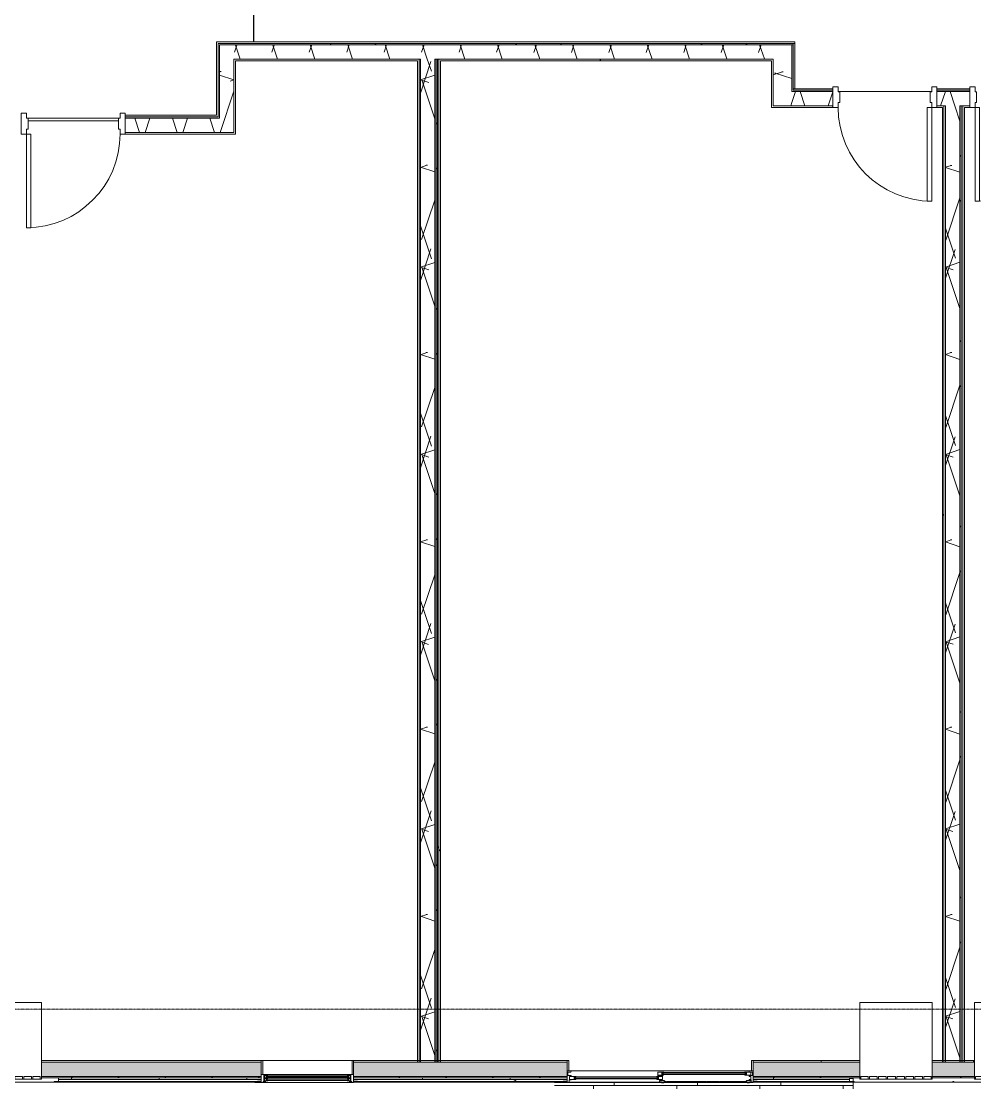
# Model space of a CAD drawing. Header units: metres. Extents: x -104 to 1975, y 9767 to 12269.
# Drawn here: x 390 to 756.7, y 9980.5 to 10388.6 of the extents above; entities that cross this region are included whole.
import ezdxf

# ---------------------------------------------------------------- set-up
doc = ezdxf.new("R2010")
doc.units = ezdxf.units.M
for name, pattern in [('Dash', [0.25, 0.125, -0.125]), ('Dash 1_16_', [0.125, 0.0625, -0.0625]), ('Double Dash 3_8_', [1, 0.375, -0.125, 0.125, -0.125, 0.125, -0.125])]:
    doc.linetypes.add(name, pattern=pattern)
for name, color, linetype, lineweight in [('0-2', 7, 'Continuous', 9), ('0-3', 10, 'Double Dash 3_8_', 15), ('A-AREA-2', 32, 'Continuous', 25), ('A-DETL-GENF', 92, 'Continuous', 9), ('A-DETL-GENF-1', 7, 'Continuous', 9), ('A-DETL-GENF-HDLN-1', 7, 'Dash', 9), ('A-DETL-GENF-HDLN-2', 1, 'Continuous', 9), ('A-DOOR', 31, 'Continuous', 9), ('A-DOOR-1', 7, 'Continuous', 9), ('A-DOOR-FRAM', 31, 'Continuous', 9), ('A-DOOR-FRAM-1', 7, 'Continuous', 9), ('A-FLOR-1', 7, 'Continuous', 9), ('A-FLOR-PATT-1', 252, 'Continuous', 9), ('A-GENM-1', 7, 'Continuous', 9), ('A-GLAZ', 151, 'Continuous', 9), ('A-GLAZ-1', 7, 'Continuous', 9), ('A-WALL', 113, 'Continuous', 9), ('A-WALL-1', 7, 'Continuous', 9), ('A-WALL-PATT-1', 8, 'Continuous', 9), ('A-WALL-PATT-2', 253, 'Continuous', 9), ('A-WALL-PATT-3', 7, 'Continuous', 9), ('A-WALL-PATT-5', 111, 'Continuous', 9), ('C-PROP-LINE-2', 10, 'Dash 1_16_', 15), ('I-WALL', 2, 'Continuous', 9), ('I-WALL-1', 1, 'Continuous', 5)]:
    doc.layers.add(name, color=color, linetype=linetype, lineweight=lineweight)
pattern_1 = [(0, (3885.564, 0), (115.2, 28.8), [4.752, -81.648, 4.752, -81.648, -460.8]), (0, (3885.564, 0), (115.2, 28.8), [-172.8, 4.752, -168.048, 4.752, -81.648, -201.6]), (0, (3885.564, 0), (115.2, 28.8), [-432, 4.752, -52.848, 4.752, -139.248]), (120, (3928.764, 14.4), (-82.54153, 85.36613), [4.752, -81.648, 4.752, -81.648, -460.8]), (120, (3928.764, 14.4), (-82.54153, 85.36613), [-172.8, 4.752, -168.048, 4.752, -81.648, -201.6]), (120, (3928.764, 14.4), (-82.54153, 85.36613), [-432, 4.752, -52.848, 4.752, -139.248]), (240, (3943.164, 72), (-32.65847, -114.16613), [4.752, -81.648, 4.752, -81.648, -460.8]), (240, (3943.164, 72), (-32.65847, -114.16613), [-172.8, 4.752, -168.048, 4.752, -81.648, -201.6]), (240, (3943.164, 72), (-32.65847, -114.16613), [-432, 4.752, -52.848, 4.752, -139.248])]
pattern_2 = [(161.57, (3887.364, 1.8), (-14.4010124, -0.0012439), [0, -102.456, 11.376, 0]), (18.43, (3883.764, 1.8), (-14.4010124, 0.0012439), [0, -102.456, 11.376, 0]), (108.43, (3887.364, 1.8), (7.1973965, -36.003153), [34.146, -79.686]), (71.57, (3883.764, 1.8), (7.1973965, 36.003153), [34.146, -79.686])]
pattern_3 = [(45, (3885.564, 0), (-35.63818, 35.63818), []), (45, (3885.564, 54), (-35.63818, 35.63818), [])]

# ---------------------------------------------------------------- blocks, each defined once
blk = doc.blocks.new('HOLLOW METAL - UNIT DOOR-2191978-KEY PLAN - 2ND FLOOR')
at = {"layer": 'A-DOOR'}
for p, q in [((18, 39.875), (16.25, 39.875)), ((16.25, 39.875), (16.25, 3.875)), ((18, 3.875), (18, 39.875)), ((16.25, 3.875), (18, 3.875))]:
    blk.add_line(p, q, dxfattribs=at)
blk.add_arc((18, 3.875), 36, 90, 180, dxfattribs=at)
at = {"layer": 'A-DOOR-FRAM'}
for p, q in [((-18, 3.875), (-20, 3.875)), ((-20, 3.875), (-20, -4.125)), ((-18, 1.9375), (-18, 3.875)), ((-17.375, 1.9375), (-18, 1.9375)), ((-17.375, -2.1875), (-17.375, 1.9375)), ((18, 1.9375), (17.375, 1.9375)), ((17.375, 1.9375), (17.375, -2.1875)), ((18, 3.875), (18, 1.9375)), ((20, 3.875), (18, 3.875)), ((20, -4.125), (20, 3.875)), ((-18, -4.125), (-18, -2.1875)), ((-18, -2.1875), (-17.375, -2.1875)), ((17.375, -2.1875), (18, -2.1875)), ((18, -2.1875), (18, -4.125)), ((-20, -4.125), (-18, -4.125)), ((18, -4.125), (20, -4.125))]:
    blk.add_line(p, q, dxfattribs=at)
blk = doc.blocks.new('HOLLOW METAL - UNIT DOOR-2191977-KEY PLAN - 2ND FLOOR')
at = {"layer": 'A-DOOR'}
for p, q in [((16.25, -3.875), (18, -3.875)), ((16.25, -39.875), (16.25, -3.875)), ((18, -3.875), (18, -39.875)), ((18, -39.875), (16.25, -39.875))]:
    blk.add_line(p, q, dxfattribs=at)
blk.add_arc((18, -3.875), 36, 180, 270, dxfattribs=at)
at = {"layer": 'A-DOOR-FRAM'}
for p, q in [((-20, 4.125), (-18, 4.125)), ((-20, -3.875), (-20, 4.125)), ((-18, 4.125), (-18, 2.1875)), ((18, 4.125), (20, 4.125)), ((18, 2.1875), (18, 4.125)), ((20, 4.125), (20, -3.875)), ((-18, 2.1875), (-17.375, 2.1875)), ((-17.375, 2.1875), (-17.375, -1.9375)), ((17.375, 2.1875), (18, 2.1875)), ((17.375, -1.9375), (17.375, 2.1875)), ((-18, -3.875), (-20, -3.875)), ((-18, -1.9375), (-18, -3.875)), ((-17.375, -1.9375), (-18, -1.9375)), ((18, -1.9375), (17.375, -1.9375)), ((18, -3.875), (18, -1.9375)), ((20, -3.875), (18, -3.875))]:
    blk.add_line(p, q, dxfattribs=at)
blk = doc.blocks.new('Door-Sliding-Marvin-2_Panel_Patio_Door-Essential - MARVIN ESSENTIAL SLIDING - 6_-0_X6_-10_ - 2ND FLOOR-3344876-KEY PLAN - 2ND FLOOR')
at = {"layer": 'A-DETL-GENF'}
for p, q in [((-35.75, 4.19), (-35.06, 4.19)), ((-35.75, 0.22), (-35.75, 4.19)), ((-35.06, 4.19), (-35.06, 0.22)), ((35.06, 4.19), (35.75, 4.19)), ((35.06, 0.22), (35.06, 4.19)), ((35.75, 4.19), (35.75, 0.22)), ((-35.06, 0.22), (-35.75, 0.22)), ((-35.75, 0.19), (-34.25, 0.19)), ((-35.75, -4.28), (-35.75, 0.19)), ((-34.25, 0.19), (-34.25, -0.1)), ((35.75, 0.22), (35.06, 0.22)), ((-37.25, -3.19), (-37.25, -3.23)), ((-35.91, -3.19), (-37.25, -3.19)), ((-35.75, -3.23), (-37.25, -3.23)), ((-35.75, -3.08), (-35.91, -3.08)), ((-35.91, -3.19), (-35.91, -3.08)), ((-35.5, -0.25), (-34.39, -0.25)), ((-35.5, -1.62), (-35.5, -0.25)), ((-35.5, -1.62), (-34.25, -1.62)), ((-34.25, -3.31), (-35, -3.31)), ((-35, -3.31), (-35, -4.28)), ((-32.41, -1.94), (-34.81, -1.94)), ((-34.81, -1.94), (-34.81, -3.19)), ((-34.81, -3.19), (-32.46, -3.19)), ((-34.39, -0.25), (-34.25, -0.1)), ((-34.25, -1.62), (-34.25, -1.94)), ((-34.25, -3.19), (-34.25, -3.31)), ((-33.09, -2.12), (-32.34, -2.12)), ((-33.09, -2.88), (-33.09, -2.12)), ((-32.38, -2.88), (-33.09, -2.88)), ((-32.98, -2.27), (-32.98, -2.12)), ((-32.98, -2.72), (-32.98, -2.88)), ((-32.46, -3.19), (-32.38, -2.88)), ((-32.34, -2), (-32.41, -1.94)), ((-32.34, -2.12), (-32.34, -2)), ((-35, -4.28), (-35.75, -4.28))]:
    blk.add_line(p, q, dxfattribs=at)
at = {"layer": 'A-DETL-GENF-1'}
for p, q in [((-32.87, -2.72), (-32.87, -2.27)), ((-32.61, -2.72), (-32.61, -2.27))]:
    blk.add_line(p, q, dxfattribs=at)
at = {"layer": 'A-DETL-GENF-HDLN-1'}
blk.add_line((1.75, -3.94), (33.01, -3.94), dxfattribs=at)
at = {"layer": 'A-DETL-GENF-HDLN-2'}
for p, q in [((35.75, 0.19), (34.25, 0.19)), ((34.25, 0.19), (34.25, -0.1)), ((35.75, -4.28), (35.75, 0.19)), ((-32.87, -2.72), (-32.87, -2.27)), ((-32.61, -2.72), (-32.61, -2.27)), ((-1.41, -2), (-1.34, -1.94)), ((-1.41, -2.12), (-1.41, -2)), ((-0.66, -2.12), (-1.41, -2.12)), ((-1.29, -3.19), (-1.38, -2.88)), ((-1.38, -2.88), (-0.66, -2.88)), ((-1.34, -1.94), (0.88, -1.94)), ((0.88, -3.19), (-1.29, -3.19)), ((-1.14, -2.72), (-1.14, -2.27)), ((1.34, -0.25), (-0.88, -0.25)), ((-0.88, -0.25), (-0.88, -1.72)), ((-0.88, -1.5), (1.29, -1.5)), ((0.24, -1.82), (-0.88, -1.72)), ((-0.88, -2.72), (-0.88, -2.27)), ((-0.77, -2.27), (-0.77, -2.12)), ((-0.77, -2.72), (-0.77, -2.88)), ((-0.66, -2.88), (-0.66, -2.12)), ((-0.24, -1.58), (-0.43, -1.58)), ((-0.43, -1.58), (-0.43, -1.68)), ((-0.43, -1.68), (0.43, -1.76)), ((-0.24, -1.51), (-0.24, -1.58)), ((-0.24, -1.62), (-0.24, -1.7)), ((-0.24, -1.62), (0.88, -1.72)), ((-0.24, -4.05), (-0.24, -3.53)), ((-0.24, -3.53), (1.51, -3.53)), ((0.34, -4.05), (-0.24, -4.05)), ((0.24, -1.82), (0.24, -1.74)), ((0.24, -1.86), (0.43, -1.86)), ((0.24, -1.93), (0.24, -1.86)), ((0.6, -4.36), (0.34, -4.05)), ((0.43, -1.86), (0.43, -1.76)), ((0.66, -1.19), (0.66, -0.44)), ((0.66, -0.44), (1.41, -0.44)), ((1.38, -1.19), (0.66, -1.19)), ((0.77, -0.58), (0.77, -0.44)), ((0.77, -1.04), (0.77, -1.19)), ((0.88, -1.04), (0.88, -0.58)), ((0.88, -1.72), (0.88, -3.19)), ((1.14, -1.04), (1.14, -0.58)), ((1.29, -1.5), (1.38, -1.19)), ((1.41, -0.31), (1.34, -0.25)), ((1.35, -4.05), (1.51, -4.05)), ((1.35, -4.05), (1.35, -4.36)), ((1.41, -0.44), (1.41, -0.31)), ((1.51, -3.53), (1.51, -3.65)), ((1.51, -3.65), (1.75, -3.65)), ((1.51, -3.69), (1.51, -4.05)), ((1.71, -3.69), (1.51, -3.69)), ((1.64, -3.83), (1.64, -3.94)), ((1.64, -3.83), (1.71, -3.83)), ((1.75, -3.94), (1.64, -3.94)), ((1.71, -3.83), (1.71, -3.69)), ((1.75, -3.65), (1.75, -3.94)), ((32.41, -0.31), (32.47, -0.25)), ((32.41, -0.44), (32.41, -0.31)), ((33.16, -0.44), (32.41, -0.44)), ((32.52, -1.5), (32.44, -1.19)), ((32.44, -1.19), (33.16, -1.19)), ((32.47, -0.25), (34.84, -0.25)), ((34.84, -1.5), (32.52, -1.5)), ((32.68, -1.04), (32.68, -0.58)), ((32.93, -1.04), (32.93, -0.58)), ((33.25, -3.65), (33.01, -3.65)), ((33.01, -3.65), (33.01, -3.94)), ((33.01, -3.94), (33.12, -3.94)), ((33.04, -0.58), (33.04, -0.44)), ((33.04, -1.04), (33.04, -1.19)), ((33.05, -3.69), (33.25, -3.69)), ((33.05, -3.83), (33.05, -3.69)), ((33.12, -3.83), (33.05, -3.83)), ((33.12, -3.83), (33.12, -3.94)), ((33.16, -1.19), (33.16, -0.44)), ((33.25, -3.53), (33.25, -3.65)), ((35, -3.53), (33.25, -3.53)), ((33.25, -3.69), (33.25, -4.05)), ((33.41, -4.05), (33.25, -4.05)), ((33.41, -4.05), (33.41, -4.36)), ((34.16, -4.36), (34.42, -4.05)), ((34.39, -0.25), (34.25, -0.1)), ((35.5, -1.62), (34.25, -1.62)), ((34.25, -1.62), (34.25, -1.94)), ((34.81, -1.94), (34.25, -1.94)), ((34.81, -3.19), (34.25, -3.19)), ((34.25, -3.19), (34.25, -3.31)), ((34.25, -3.31), (35, -3.31)), ((35.5, -0.25), (34.39, -0.25)), ((34.42, -4.05), (35, -4.05)), ((34.81, -1.94), (34.81, -3.19)), ((34.84, -0.25), (34.84, -1.5)), ((35, -3.31), (35, -4.28)), ((35.5, -1.62), (35.5, -0.25)), ((35.75, -3.08), (35.91, -3.08)), ((35.75, -3.23), (37.25, -3.23)), ((35.91, -3.19), (35.91, -3.08)), ((35.91, -3.19), (37.25, -3.19)), ((37.25, -3.19), (37.25, -3.23)), ((1.35, -4.36), (0.6, -4.36)), ((33.41, -4.36), (34.16, -4.36)), ((35, -4.28), (35.75, -4.28))]:
    blk.add_line(p, q, dxfattribs=at)
at = {"layer": 'A-DOOR'}
for p, q in [((-32.98, -2.12), (-0.77, -2.12)), ((-32.98, -2.27), (-0.77, -2.27)), ((-32.98, -2.72), (-0.77, -2.72)), ((-32.98, -2.88), (-0.77, -2.88)), ((0.77, -0.44), (33.04, -0.44)), ((0.77, -0.58), (33.04, -0.58)), ((0.77, -1.04), (33.04, -1.04)), ((0.77, -1.19), (33.04, -1.19))]:
    blk.add_line(p, q, dxfattribs=at)
at = {"layer": 'A-DOOR-1'}
for p, q in [((-40.68, -4.19), (35.75, -4.19)), ((-40.68, -4.19), (-40.68, -4.25)), ((35.75, -4.25), (-40.68, -4.25)), ((35.75, -4.19), (35.75, -4.25))]:
    blk.add_line(p, q, dxfattribs=at)
at = {"layer": 'A-DOOR-FRAM-1'}
for p, q in [((-35.75, 0.19), (35.75, 0.19)), ((-35.75, -4.28), (-35.75, 0.19)), ((35.75, 0.19), (35.75, -4.28)), ((35.75, -4.28), (-35.75, -4.28))]:
    blk.add_line(p, q, dxfattribs=at)
blk = doc.blocks.new('V-Series_EWC4_SPVU_RFA_2015 - 2ND AND 3RD FLOOR-V4-KEY PLAN - 2ND FLOOR')
at = {"layer": 'A-GENM-1'}
for p, q in [((-3829.54, 11271.13), (-3858.97, 11271.13)), ((-3858.97, 11271.13), (-3858.97, 11270.69)), ((-3858.97, 11267.89), (-3858.97, 11270.69)), ((-3858.97, 11270.69), (-3857.97, 11270.69)), ((-3857.97, 11267.89), (-3858.97, 11267.89)), ((-3858.97, 11267.89), (-3858.97, 11267.39)), ((-3857.97, 11270.69), (-3857.97, 11267.89)), ((-3829.54, 11243.25), (-3829.54, 11271.13)), ((-3858.97, 11264.41), (-3858.97, 11267.39)), ((-3858.97, 11267.39), (-3857.97, 11267.39)), ((-3857.97, 11264.41), (-3858.97, 11264.41)), ((-3858.97, 11264.41), (-3858.97, 11263.91)), ((-3858.97, 11260.92), (-3858.97, 11263.91)), ((-3858.97, 11263.91), (-3857.97, 11263.91)), ((-3857.97, 11267.39), (-3857.97, 11264.41)), ((-3857.97, 11263.91), (-3857.97, 11260.92)), ((-3857.97, 11260.92), (-3858.97, 11260.92)), ((-3858.97, 11260.92), (-3858.97, 11260.42)), ((-3858.97, 11257.44), (-3858.97, 11260.42)), ((-3858.97, 11260.42), (-3857.97, 11260.42)), ((-3857.97, 11260.42), (-3857.97, 11257.44)), ((-3857.97, 11257.44), (-3858.97, 11257.44)), ((-3858.97, 11257.44), (-3858.97, 11256.94)), ((-3858.97, 11253.96), (-3858.97, 11256.94)), ((-3858.97, 11256.94), (-3857.97, 11256.94)), ((-3857.97, 11256.94), (-3857.97, 11253.96)), ((-3857.97, 11253.96), (-3858.97, 11253.96)), ((-3858.97, 11253.96), (-3858.97, 11253.46)), ((-3858.97, 11250.47), (-3858.97, 11253.46)), ((-3858.97, 11253.46), (-3857.97, 11253.46)), ((-3857.97, 11253.46), (-3857.97, 11250.47)), ((-3857.97, 11250.47), (-3858.97, 11250.47)), ((-3858.97, 11250.47), (-3858.97, 11249.97)), ((-3858.97, 11246.99), (-3858.97, 11249.97)), ((-3858.97, 11249.97), (-3857.97, 11249.97)), ((-3857.97, 11249.97), (-3857.97, 11246.99)), ((-3857.97, 11246.99), (-3858.97, 11246.99)), ((-3858.97, 11246.99), (-3858.97, 11246.49)), ((-3858.97, 11243.69), (-3858.97, 11246.49)), ((-3858.97, 11246.49), (-3857.97, 11246.49)), ((-3857.97, 11243.69), (-3858.97, 11243.69)), ((-3858.97, 11243.69), (-3858.97, 11243.25)), ((-3858.97, 11243.25), (-3829.54, 11243.25)), ((-3857.97, 11246.49), (-3857.97, 11243.69))]:
    blk.add_line(p, q, dxfattribs=at)
blk = doc.blocks.new('Perforated Panel at Magic-Pak - hvac panel - 3rd floor-2505079-KEY PLAN - 2ND FLOOR')
at = {"layer": 'A-GLAZ-1'}
for p, q in [((-19.01, 4.19), (19.01, 4.19)), ((-19.01, 4.12), (-19.01, 4.19)), ((19.01, 4.12), (-19.01, 4.12)), ((19.01, 4.19), (19.01, 4.12))]:
    blk.add_line(p, q, dxfattribs=at)
blk = doc.blocks.new('Window-Double_Hung-Marvin-Essential - ESDH3066 - 2nd Floor-3357214-KEY PLAN - 2ND FLOOR')
at = {"layer": 'A-DETL-GENF-HDLN-1'}
blk.add_line((16.1, 4.22), (-16.5, 4.22), dxfattribs=at)
at = {"layer": 'A-DETL-GENF-HDLN-2'}
for p, q in [((-17.75, 4.28), (-17.16, 4.28)), ((-17.75, 4.28), (-17.75, 1.19)), ((-17.08, 3.87), (-17.16, 4.28)), ((-16.85, 4.25), (-16.85, 3.87)), ((-16.3, 4.25), (-16.85, 4.25)), ((-16.3, 4.01), (-16.3, 4.25)), ((-16.18, 4.22), (-16.1, 4.22)), ((-16.18, 4.22), (-16.18, 4.01)), ((-16.1, 3.97), (-16.1, 4.22)), ((16.18, 4.22), (16.1, 4.22)), ((16.1, 3.97), (16.1, 4.22)), ((16.18, 4.22), (16.18, 4.01)), ((16.3, 4.01), (16.3, 4.25)), ((16.3, 4.25), (16.85, 4.25)), ((16.85, 4.25), (16.85, 3.87)), ((17.08, 3.87), (17.16, 4.28)), ((17.75, 4.28), (17.16, 4.28)), ((17.75, 4.28), (17.75, 1.19)), ((-19.25, 3.23), (-19.25, 3.19)), ((-17.75, 3.23), (-19.25, 3.23)), ((-19.25, 3.19), (-17.9, 3.19)), ((-17.9, 3.19), (-17.9, 3.08)), ((-17.9, 3.08), (-17.75, 3.08)), ((-16.72, 1.19), (-17.75, 1.19)), ((-17.12, 1.16), (-17.12, -4.19)), ((-17.08, 3.87), (-16.19, 3.87)), ((-16.38, 3.77), (-16.72, 3.77)), ((-16.72, 3.77), (-16.72, 1.19)), ((-15.34, 3.69), (-16.56, 3.69)), ((-16.56, 2.75), (-16.56, 3.69)), ((-16.56, 2.75), (-15.34, 2.75)), ((-15.34, 2.47), (-16.56, 2.47)), ((-16.56, 1.53), (-16.56, 2.47)), ((-16.56, 1.53), (-15.34, 1.53)), ((-16.38, 3.87), (-16.38, 3.77)), ((-16.18, 4.01), (-16.3, 4.01)), ((-16.19, 3.97), (-16.1, 3.97)), ((-16.19, 3.87), (-16.19, 3.97)), ((-15.94, 2.87), (-15.94, 3.59)), ((-15.94, 3.59), (-15.28, 3.59)), ((-15.28, 2.87), (-15.94, 2.87)), ((-15.94, 1.65), (-15.94, 2.37)), ((-15.94, 2.37), (-15.28, 2.37)), ((-15.28, 1.65), (-15.94, 1.65)), ((-15.84, 2.88), (-15.84, 3.57)), ((-15.84, 1.66), (-15.84, 2.35)), ((-15.54, 3.01), (-15.54, 3.45)), ((-15.54, 1.79), (-15.54, 2.23)), ((-15.34, 3.69), (-15.28, 3.63)), ((-15.34, 2.75), (-15.28, 2.81)), ((-15.34, 2.47), (-15.28, 2.41)), ((-15.34, 1.53), (-15.28, 1.59)), ((-15.28, 3.59), (-15.28, 3.63)), ((-15.28, 2.81), (-15.28, 2.87)), ((-15.28, 2.37), (-15.28, 2.41)), ((-15.28, 1.59), (-15.28, 1.65)), ((15.34, 3.69), (15.28, 3.63)), ((15.28, 3.59), (15.28, 3.63)), ((15.94, 3.59), (15.28, 3.59)), ((15.28, 2.81), (15.28, 2.87)), ((15.28, 2.87), (15.94, 2.87)), ((15.34, 2.75), (15.28, 2.81)), ((15.34, 2.47), (15.28, 2.41)), ((15.28, 2.37), (15.28, 2.41)), ((15.94, 2.37), (15.28, 2.37)), ((15.28, 1.59), (15.28, 1.65)), ((15.28, 1.65), (15.94, 1.65)), ((15.34, 1.53), (15.28, 1.59)), ((15.34, 3.69), (16.56, 3.69)), ((16.56, 2.75), (15.34, 2.75)), ((15.34, 2.47), (16.56, 2.47)), ((16.56, 1.53), (15.34, 1.53)), ((15.54, 3.01), (15.54, 3.45)), ((15.54, 1.79), (15.54, 2.23)), ((15.84, 2.88), (15.84, 3.57)), ((15.84, 1.66), (15.84, 2.35)), ((15.94, 2.87), (15.94, 3.59)), ((15.94, 1.65), (15.94, 2.37)), ((16.19, 3.97), (16.1, 3.97)), ((16.18, 4.01), (16.3, 4.01)), ((16.19, 3.87), (16.19, 3.97)), ((17.08, 3.87), (16.19, 3.87)), ((16.38, 3.87), (16.38, 3.77)), ((16.38, 3.77), (16.72, 3.77)), ((16.56, 2.75), (16.56, 3.69)), ((16.56, 1.53), (16.56, 2.47)), ((16.72, 3.77), (16.72, 1.19)), ((16.72, 1.19), (17.75, 1.19)), ((17.12, -4.19), (17.12, 1.16)), ((17.75, 3.23), (19.25, 3.23)), ((17.9, 3.08), (17.75, 3.08)), ((17.9, 3.19), (17.9, 3.08)), ((19.25, 3.19), (17.9, 3.19)), ((19.25, 3.23), (19.25, 3.19)), ((-17.12, -4.19), (-17.75, -4.19)), ((17.12, -4.19), (17.75, -4.19))]:
    blk.add_line(p, q, dxfattribs=at)
at = {"layer": 'A-GLAZ'}
for p, q in [((15.84, 3.57), (-15.84, 3.57)), ((15.84, 3.45), (-15.84, 3.45)), ((15.84, 3.01), (-15.84, 3.01)), ((15.84, 2.88), (-15.84, 2.88)), ((15.84, 2.35), (-15.84, 2.35)), ((15.84, 2.23), (-15.84, 2.23)), ((15.84, 1.79), (-15.84, 1.79)), ((15.84, 1.66), (-15.84, 1.66))]:
    blk.add_line(p, q, dxfattribs=at)
at = {"layer": 'A-GLAZ-1'}
for p, q in [((17.75, 4.28), (-17.75, 4.28)), ((-17.75, 4.28), (-17.75, 1.19)), ((17.75, 1.19), (17.75, 4.28)), ((20.21, 4.25), (17.75, 4.25)), ((17.75, 4.19), (20.21, 4.19)), ((20.21, 4.19), (20.21, 4.25)), ((-17.75, 1.19), (17.75, 1.19)), ((-17.75, 1.16), (-17.75, -4.19)), ((17.75, -4.19), (17.75, 1.16)), ((-17.75, -4.19), (17.75, -4.19))]:
    blk.add_line(p, q, dxfattribs=at)
blk = doc.blocks.new('Family - ___-2835903-KEY PLAN - 2ND FLOOR')
at = {"layer": 'C-PROP-LINE-2'}
blk.add_line((-2096.82, 10008.84), (-3831.82, 10008.84), dxfattribs=at)

msp = doc.modelspace()

# ---------------------------------------------------------------- hatches: boundary and pattern name
at = {"layer": 'A-FLOR-PATT-1'}
h = msp.add_hatch(dxfattribs=at)
h.set_pattern_fill('FP_18', color=256, style=0, pattern_type=2)
h.set_pattern_definition([(0, (1226.0398, 10875.377), (0, 4), []), (90, (1226.04, 10875.377), (-8, 8), [4, -28]), (90, (1242.04, 10879.377), (-8, 8), [4, -28])])
h.paths.add_polyline_path([(595.99, 9914.94), (596.13, 9977.83), (597.76, 9977.83), (597.88, 9978.42), (598.94, 9978.42), (598.94, 9977.83), (600.72, 9977.83), (600.72, 9919.3), (705.32, 9919.3), (705.45, 9977.83), (709.85, 9977.83), (709.85, 9980.69), (595.03, 9980.6), (595.17, 9947.88), (595.5, 9948.03), (595.59, 9948.32), (595.43, 9917.7), (595.12, 9917.63), (595.03, 9917.49), (595.03, 9914.94)], flags=0)
h.paths.add_polyline_path([(708.48, 9980.94), (709.85, 9980.95), (709.85, 9982.08), (708.48, 9982.08), (708.48, 9981.69)], flags=0)
at = {"layer": 'A-WALL-PATT-1'}
h = msp.add_hatch(dxfattribs=at)
h.set_pattern_fill('FP_23', color=256, style=0, pattern_type=2)
h.set_pattern_definition(pattern_3)
h.paths.add_polyline_path([(549.53, 9988.44), (550.03, 9988.44), (550.03, 10374.04), (549.53, 10374.04), (549.53, 9990.35)], flags=0)
h = msp.add_hatch(dxfattribs=at)
h.set_pattern_fill('FP_1', color=256, style=0, pattern_type=2)
h.set_pattern_definition(pattern_1)
h.paths.add_polyline_path([(744.19, 9988.44), (744.19, 9989.06), (740.32, 9989.06), (740.32, 9988.44), (742.08, 9988.44)], flags=0)
h.paths.add_polyline_path([(756.57, 9988.44), (756.57, 9989.06), (752.69, 9988.92), (752.69, 9988.44)], flags=0)
h.paths.add_polyline_path([(899.39, 9988.44), (945.6, 9988.44), (945.6, 9989.06), (899.39, 9989.06)], flags=0)
h.paths.add_polyline_path([(954.48, 9988.44), (979.03, 9988.44), (979.03, 9989.06), (954.48, 9989.06), (954.48, 9988.63)], flags=0)
h.paths.add_polyline_path([(551.28, 9988.44), (599.95, 9988.44), (599.95, 9989.06), (551.28, 9989.06), (551.28, 9988.81)], flags=0)
h.paths.add_polyline_path([(517.85, 9988.44), (542.4, 9988.44), (542.4, 9989.06), (517.85, 9989.06)], flags=0)
h.paths.add_polyline_path([(397.78, 9988.44), (482.35, 9988.44), (482.35, 9989.06), (397.78, 9989.06)], flags=0)
h.paths.add_polyline_path([(49.73, 9988.44), (59.95, 9988.44), (59.95, 9989.06), (33.72, 9989.06), (33.72, 9988.44), (38.99, 9988.44)], flags=0)
h.paths.add_polyline_path([(369.9, 9988.44), (369.9, 9989.06), (325.85, 9989.06), (325.85, 9988.44), (353.69, 9988.44)], flags=0)
h.paths.add_polyline_path([(95.45, 9988.44), (213.55, 9988.44), (213.55, 9989.06), (95.45, 9989.06)], flags=0)
h.paths.add_polyline_path([(290.35, 9988.44), (290.35, 9989.06), (249.05, 9989.06), (249.05, 9988.44)], flags=0)
h.paths.add_polyline_path([(691.42, 9988.44), (712.44, 9988.44), (712.44, 9989.06), (671.45, 9989.06), (671.45, 9988.44), (673.52, 9988.44)], flags=0)
h.paths.add_polyline_path([(863.39, 9988.44), (863.89, 9988.44), (863.89, 9989.06), (863.39, 9989.06)], flags=0)
h.paths.add_polyline_path([(1026.6, 9988.44), (1026.6, 9989.06), (1014.53, 9989.06), (1014.53, 9988.44)], flags=0)
h.paths.add_polyline_path([(1135.09, 9988.44), (1135.09, 9989.06), (1054.48, 9989.06), (1054.48, 9988.44), (1120.76, 9988.44)], flags=0)
h.paths.add_polyline_path([(1403.89, 9988.44), (1403.89, 9989.06), (1371.28, 9988.95), (1371.28, 9988.44), (1390.28, 9988.44)], flags=0)
h.paths.add_polyline_path([(784.44, 9988.44), (827.89, 9988.44), (827.89, 9989.06), (784.44, 9989.06)], flags=0)
h.paths.add_polyline_path([(1239.2, 9988.44), (1239.2, 9989.06), (1206.59, 9989.06), (1206.59, 9988.44), (1239.05, 9988.44)], flags=0)
h.paths.add_polyline_path([(1170.59, 9988.44), (1171.09, 9988.44), (1171.09, 9989.06), (1170.59, 9989.05)], flags=0)
h.paths.add_polyline_path([(1809.39, 9988.44), (1809.39, 9989.06), (1782.53, 9989.06), (1782.53, 9988.44), (1805.95, 9988.44)], flags=0)
h.paths.add_polyline_path([(1670.85, 9988.44), (1747.03, 9988.44), (1747.03, 9989.06), (1664.93, 9989.06), (1664.93, 9988.44)], flags=0)
h.paths.add_polyline_path([(1439.89, 9988.44), (1439.89, 9989.06), (1439.39, 9989.06), (1439.39, 9988.44)], flags=0)
h.paths.add_polyline_path([(1475.39, 9988.44), (1516.63, 9988.44), (1516.63, 9989.06), (1475.39, 9989.06)], flags=0)
h.paths.add_polyline_path([(1552.13, 9988.44), (1593.43, 9988.44), (1593.43, 9989.06), (1552.13, 9989.06)], flags=0)
h = msp.add_hatch(dxfattribs=at)
h.set_pattern_fill('FP_2', color=256, style=0, pattern_type=2)
h.set_pattern_definition([(216.87, (3921.564, 90), (269.999678, 180.000482), [45, -405]), (206.565, (3975.564, 63), (-90.00047, -89.99987), [100.623, -100.623]), (198.435, (3975.564, 18), (-179.999294, -90.00048), [56.921, -227.684])])
h.paths.add_polyline_path([(33.09, 9980.94), (59.95, 9980.94), (59.95, 9981.69), (26.34, 9981.69), (26.34, 9980.94), (27.59, 9980.94)], flags=0)
h.paths.add_polyline_path([(213.55, 9980.94), (213.55, 9981.69), (95.45, 9981.69), (95.45, 9980.94)], flags=0)
h.paths.add_polyline_path([(353.69, 9980.94), (362.88, 9980.94), (362.88, 9981.69), (325.85, 9981.69), (325.85, 9980.94)], flags=0)
h.paths.add_polyline_path([(404.4, 9980.94), (482.35, 9980.94), (482.35, 9981.69), (404.4, 9981.69)], flags=0)
h.paths.add_polyline_path([(708.48, 9980.94), (708.48, 9981.69), (671.45, 9981.69), (671.45, 9980.94), (708.31, 9980.94)], flags=0)
h.paths.add_polyline_path([(290.35, 9980.94), (290.35, 9981.69), (249.05, 9981.69), (249.05, 9980.94)], flags=0)
h.paths.add_polyline_path([(1015.68, 9980.94), (1015.68, 9981.69), (1014.53, 9981.69), (1014.53, 9980.94)], flags=0)
h.paths.add_polyline_path([(827.89, 9980.94), (827.89, 9981.69), (788.4, 9981.69), (788.4, 9980.94), (826.52, 9980.94)], flags=0)
h.paths.add_polyline_path([(863.89, 9980.94), (863.89, 9981.69), (863.39, 9981.69), (863.39, 9980.94)], flags=0)
h.paths.add_polyline_path([(1171.09, 9980.94), (1171.09, 9981.69), (1170.59, 9981.69), (1170.59, 9980.94)], flags=0)
h.paths.add_polyline_path([(899.39, 9980.94), (979.03, 9980.94), (979.03, 9981.69), (899.39, 9981.69)], flags=0)
h.paths.add_polyline_path([(1135.09, 9980.94), (1135.09, 9981.69), (1057.2, 9981.69), (1057.2, 9980.94), (1096.7, 9980.94)], flags=0)
h.paths.add_polyline_path([(517.85, 9980.94), (599.95, 9980.94), (599.95, 9981.69), (517.85, 9981.69)], flags=0)
h.paths.add_polyline_path([(1366.89, 9980.94), (1403.89, 9980.94), (1403.89, 9981.69), (1364.53, 9981.69), (1364.53, 9980.94), (1365.78, 9980.94)], flags=0)
h.paths.add_polyline_path([(1239.2, 9980.94), (1245.95, 9980.94), (1245.95, 9981.69), (1206.59, 9981.69), (1206.59, 9980.94), (1231.8, 9980.94)], flags=0)
h.paths.add_polyline_path([(1475.39, 9980.94), (1516.63, 9980.94), (1516.63, 9981.69), (1475.39, 9981.69)], flags=0)
h.paths.add_polyline_path([(1552.65, 9980.94), (1593.43, 9980.94), (1593.43, 9981.69), (1552.13, 9981.69), (1552.13, 9980.94)], flags=0)
h.paths.add_polyline_path([(1670.85, 9980.94), (1747.03, 9980.94), (1747.03, 9981.69), (1664.93, 9981.69), (1664.93, 9980.94)], flags=0)
h.paths.add_polyline_path([(1439.89, 9980.94), (1439.89, 9981.69), (1439.39, 9981.69), (1439.39, 9980.94)], flags=0)
h.paths.add_polyline_path([(1782.53, 9980.94), (1816.89, 9980.94), (1816.89, 9981.69), (1782.53, 9981.69)], flags=0)
at = {"layer": 'A-WALL-PATT-2'}
h = msp.add_hatch(dxfattribs=at)
h.set_pattern_fill('FP_5', color=256, style=0, pattern_type=2)
h.set_pattern_definition(pattern_2)
h.paths.add_polyline_path([(543.53, 9988.44), (549.03, 9988.44), (549.03, 10374.04), (543.53, 10374.04), (543.53, 9990.35)], flags=0)
h = msp.add_hatch(dxfattribs=at)
h.set_pattern_fill('FP_5', color=256, style=0, pattern_type=2)
h.set_pattern_definition(pattern_2)
h.paths.add_polyline_path([(1231.8, 9982.94), (1244.7, 9982.94), (1244.7, 9988.44), (1206.59, 9988.44), (1206.59, 9982.94)], flags=0)
h.paths.add_polyline_path([(33.09, 9982.94), (59.95, 9982.94), (59.95, 9988.44), (33.09, 9988.42)], flags=0)
h.paths.add_polyline_path([(756.57, 9982.94), (756.57, 9988.44), (740.32, 9988.44), (740.32, 9982.94), (742.08, 9982.94)], flags=0)
h.paths.add_polyline_path([(784.44, 9982.94), (827.89, 9982.94), (827.89, 9988.44), (784.44, 9988.44), (784.44, 9984.32)], flags=0)
h.paths.add_polyline_path([(863.39, 9982.94), (863.89, 9982.94), (863.89, 9988.44), (863.39, 9988.44), (863.39, 9983.69)], flags=0)
h.paths.add_polyline_path([(712.44, 9982.94), (712.44, 9988.44), (671.45, 9988.44), (671.45, 9982.94), (708.31, 9982.94)], flags=0)
h.paths.add_polyline_path([(1747.03, 9982.94), (1747.03, 9988.44), (1664.93, 9988.44), (1664.93, 9982.94), (1704.63, 9982.94)], flags=0)
h.paths.add_polyline_path([(95.45, 9982.94), (213.55, 9982.94), (213.55, 9988.44), (95.45, 9988.44), (95.45, 9983.69)], flags=0)
h.paths.add_polyline_path([(1593.43, 9982.94), (1593.43, 9988.44), (1552.13, 9988.44), (1552.13, 9982.94), (1569.53, 9982.94)], flags=0)
h.paths.add_polyline_path([(899.39, 9982.94), (979.03, 9982.94), (979.03, 9988.44), (899.39, 9988.44), (899.39, 9983.69)], flags=0)
h.paths.add_polyline_path([(1014.53, 9982.94), (1026.6, 9982.94), (1026.6, 9988.44), (1014.53, 9988.44), (1014.53, 9983.69)], flags=0)
h.paths.add_polyline_path([(590.1, 9982.94), (599.95, 9982.94), (599.95, 9988.44), (517.85, 9988.44), (517.85, 9982.94), (556.33, 9982.94)], flags=0)
h.paths.add_polyline_path([(249.05, 9982.94), (290.35, 9982.94), (290.35, 9988.44), (249.05, 9988.44), (249.05, 9983.69)], flags=0)
h.paths.add_polyline_path([(1054.48, 9982.94), (1135.09, 9982.94), (1135.09, 9988.44), (1054.48, 9988.44), (1054.48, 9987.63)], flags=0)
h.paths.add_polyline_path([(1516.63, 9982.94), (1516.63, 9988.44), (1475.39, 9988.44), (1475.39, 9982.94), (1501.99, 9982.94)], flags=0)
h.paths.add_polyline_path([(1814.89, 9982.94), (1814.89, 9988.44), (1782.53, 9988.44), (1782.53, 9982.94), (1805.95, 9982.94)], flags=0)
h.paths.add_polyline_path([(1170.59, 9982.94), (1171.09, 9982.94), (1171.09, 9988.44), (1170.59, 9988.44), (1170.59, 9983.69)], flags=0)
h.paths.add_polyline_path([(482.35, 9982.94), (482.35, 9988.44), (397.78, 9988.44), (397.78, 9982.94), (421.24, 9982.94)], flags=0)
h.paths.add_polyline_path([(1366.89, 9982.94), (1403.89, 9982.94), (1403.89, 9988.44), (1365.78, 9988.44), (1365.78, 9982.94)], flags=0)
h.paths.add_polyline_path([(1439.89, 9982.94), (1439.89, 9988.44), (1439.39, 9988.44), (1439.39, 9982.94)], flags=0)
h.paths.add_polyline_path([(325.85, 9982.94), (369.9, 9982.94), (369.9, 9988.44), (325.85, 9988.44), (325.85, 9983.69)], flags=0)
h = msp.add_hatch(dxfattribs=at)
h.set_pattern_fill('FP_3', color=256, style=0, pattern_type=2)
h.set_pattern_definition([(0, (3885.564, 0), (0, 33.75), []), (90, (3885.564, 0), (-33.75, 2e-15), [])])
h.paths.add_polyline_path([(33.09, 9981.69), (59.95, 9981.69), (59.95, 9982.44), (27.09, 9982.39), (27.09, 9981.69), (27.59, 9981.69)], flags=0)
h.paths.add_polyline_path([(95.45, 9981.69), (213.55, 9981.69), (213.55, 9982.44), (95.45, 9982.44)], flags=0)
h.paths.add_polyline_path([(290.35, 9981.69), (290.35, 9982.44), (249.05, 9982.44), (249.05, 9981.69)], flags=0)
h.paths.add_polyline_path([(827.89, 9981.69), (827.89, 9982.44), (788.4, 9982.44), (788.4, 9981.69), (826.52, 9981.69)], flags=0)
h.paths.add_polyline_path([(863.89, 9981.69), (863.89, 9982.44), (863.39, 9982.44), (863.39, 9981.69)], flags=0)
h.paths.add_polyline_path([(979.03, 9981.69), (979.03, 9982.44), (899.39, 9982.44), (899.39, 9981.69), (961.61, 9981.69)], flags=0)
h.paths.add_polyline_path([(708.48, 9981.69), (708.48, 9982.44), (671.45, 9982.44), (671.45, 9981.69), (708.31, 9981.69)], flags=0)
h.paths.add_polyline_path([(1014.53, 9981.69), (1015.68, 9981.69), (1015.68, 9982.44), (1014.53, 9982.44), (1014.53, 9981.94)], flags=0)
h.paths.add_polyline_path([(556.33, 9981.69), (599.95, 9981.69), (599.95, 9982.44), (517.85, 9982.44), (517.85, 9981.69)], flags=0)
h.paths.add_polyline_path([(325.85, 9981.69), (362.88, 9981.69), (362.88, 9982.44), (325.85, 9982.44)], flags=0)
h.paths.add_polyline_path([(404.4, 9981.69), (482.35, 9981.69), (482.35, 9982.44), (404.4, 9982.44)], flags=0)
h.paths.add_polyline_path([(1171.09, 9981.69), (1171.09, 9982.44), (1170.59, 9982.44), (1170.59, 9981.69)], flags=0)
h.paths.add_polyline_path([(1062.93, 9981.69), (1135.09, 9981.69), (1135.09, 9982.44), (1057.2, 9982.44), (1057.2, 9981.69)], flags=0)
h.paths.add_polyline_path([(1206.59, 9981.69), (1245.2, 9981.69), (1245.2, 9982.44), (1206.59, 9982.44)], flags=0)
h.paths.add_polyline_path([(1805.95, 9981.69), (1816.14, 9981.69), (1816.14, 9982.44), (1782.53, 9982.44), (1782.53, 9981.69)], flags=0)
h.paths.add_polyline_path([(1552.13, 9981.69), (1593.43, 9981.69), (1593.43, 9982.44), (1552.13, 9982.44)], flags=0)
h.paths.add_polyline_path([(1365.78, 9981.69), (1403.89, 9981.69), (1403.89, 9982.44), (1365.28, 9982.44), (1365.28, 9981.69)], flags=0)
h.paths.add_polyline_path([(1516.63, 9981.69), (1516.63, 9982.44), (1475.39, 9982.44), (1475.39, 9981.69), (1501.99, 9981.69)], flags=0)
h.paths.add_polyline_path([(1439.39, 9981.69), (1439.89, 9981.69), (1439.89, 9982.44), (1439.39, 9982.44)], flags=0)
h.paths.add_polyline_path([(1664.93, 9981.69), (1747.03, 9981.69), (1747.03, 9982.44), (1664.93, 9982.44)], flags=0)
h = msp.add_hatch(dxfattribs=at)
h.set_pattern_fill('FP_4', color=256, style=0, pattern_type=2)
h.set_pattern_definition([(0, (3885.564, 0), (0, 17.993), []), (315, (3885.564, 0), (17.993039, 0), [25.446, -25.446]), (45, (3885.564, 0), (17.993039, 0), [25.446, -25.446])])
h.paths.add_polyline_path([(1245.2, 9982.44), (1245.2, 9982.94), (1206.59, 9982.94), (1206.59, 9982.44), (1244.7, 9982.44)], flags=0)
h.paths.add_polyline_path([(33.09, 9982.44), (59.95, 9982.44), (59.95, 9982.94), (27.59, 9982.94), (27.59, 9982.44), (33.03, 9982.44)], flags=0)
h.paths.add_polyline_path([(404.4, 9982.44), (482.35, 9982.44), (482.35, 9982.94), (397.78, 9982.94), (397.78, 9982.44)], flags=0)
h.paths.add_polyline_path([(362.88, 9982.44), (369.9, 9982.44), (369.9, 9982.94), (325.85, 9982.94), (325.85, 9982.44), (353.69, 9982.44)], flags=0)
h.paths.add_polyline_path([(249.05, 9982.44), (290.35, 9982.44), (290.35, 9982.94), (249.05, 9982.94)], flags=0)
h.paths.add_polyline_path([(95.45, 9982.44), (213.55, 9982.44), (213.55, 9982.94), (95.45, 9982.94)], flags=0)
h.paths.add_polyline_path([(712.44, 9982.44), (712.44, 9982.94), (671.45, 9982.94), (671.45, 9982.44), (709.85, 9982.44)], flags=0)
h.paths.add_polyline_path([(740.32, 9982.44), (756.57, 9982.44), (756.57, 9982.94), (740.32, 9982.94)], flags=0)
h.paths.add_polyline_path([(784.44, 9982.44), (827.89, 9982.44), (827.89, 9982.94), (784.44, 9982.94)], flags=0)
h.paths.add_polyline_path([(1026.6, 9982.44), (1026.6, 9982.94), (1014.53, 9982.94), (1014.53, 9982.44), (1015.68, 9982.44)], flags=0)
h.paths.add_polyline_path([(1054.48, 9982.44), (1135.09, 9982.44), (1135.09, 9982.94), (1054.48, 9982.94)], flags=0)
h.paths.add_polyline_path([(863.89, 9982.44), (863.89, 9982.94), (863.39, 9982.94), (863.39, 9982.44)], flags=0)
h.paths.add_polyline_path([(595.03, 9982.44), (599.95, 9982.44), (599.95, 9982.94), (517.85, 9982.94), (517.85, 9982.44), (590.1, 9982.44)], flags=0)
h.paths.add_polyline_path([(899.39, 9982.44), (979.03, 9982.44), (979.03, 9982.94), (899.39, 9982.94)], flags=0)
h.paths.add_polyline_path([(1439.89, 9982.44), (1439.89, 9982.94), (1439.39, 9982.94), (1439.39, 9982.44)], flags=0)
h.paths.add_polyline_path([(1171.09, 9982.44), (1171.09, 9982.94), (1170.59, 9982.94), (1170.59, 9982.44)], flags=0)
h.paths.add_polyline_path([(1747.03, 9982.44), (1747.03, 9982.94), (1664.93, 9982.94), (1664.93, 9982.44), (1704.63, 9982.44)], flags=0)
h.paths.add_polyline_path([(1782.53, 9982.44), (1815.39, 9982.44), (1815.39, 9982.94), (1782.53, 9982.94)], flags=0)
h.paths.add_polyline_path([(1403.89, 9982.44), (1403.89, 9982.94), (1365.28, 9982.94), (1365.28, 9982.44), (1371.28, 9982.44)], flags=0)
h.paths.add_polyline_path([(1593.43, 9982.44), (1593.43, 9982.94), (1552.13, 9982.94), (1552.13, 9982.44), (1569.53, 9982.44)], flags=0)
h.paths.add_polyline_path([(1516.63, 9982.44), (1516.63, 9982.94), (1475.39, 9982.94), (1475.39, 9982.44), (1501.99, 9982.44)], flags=0)
at = {"layer": 'A-WALL-PATT-3'}
h = msp.add_hatch(dxfattribs=at)
h.set_pattern_fill('FP_1', color=256, style=0, pattern_type=2)
h.set_pattern_definition(pattern_1)
h.paths.add_polyline_path([(550.65, 9988.44), (550.65, 10374.04), (550.03, 10374.04), (550.03, 10068.83), (550.03, 9988.44)], flags=0)
h = msp.add_hatch(dxfattribs=at)
h.set_pattern_fill('FP_1', color=256, style=0, pattern_type=2)
h.set_pattern_definition(pattern_1)
h.paths.add_polyline_path([(551.28, 9988.44), (551.28, 10373.41), (550.65, 10373.41), (550.65, 9988.44)], flags=0)
at = {"layer": 'A-WALL-PATT-5'}
h = msp.add_hatch(dxfattribs=at)
h.set_pattern_fill('FP_23', color=256, style=0, pattern_type=2)
h.set_pattern_definition(pattern_3)
h.paths.add_polyline_path([(465.78, 10379.54), (543.53, 10379.54), (543.53, 10380.04), (465.78, 10379.98), (465.78, 10379.75)], flags=0)
h = msp.add_hatch(dxfattribs=at)
h.set_pattern_fill('FP_5', color=256, style=0, pattern_type=2)
h.set_pattern_definition(pattern_2)
h.paths.add_polyline_path([(542.4, 10374.04), (543.53, 10374.05), (543.53, 10379.54), (466.28, 10379.4), (466.28, 10374.04), (539.44, 10374.04)], flags=0)
h = msp.add_hatch(dxfattribs=at)
h.set_pattern_fill('FP_23', color=256, style=0, pattern_type=2)
h.set_pattern_definition(pattern_3)
h.paths.add_polyline_path([(686.34, 10379.54), (686.84, 10379.54), (686.82, 10380.04), (543.53, 10380.04), (543.53, 10379.54), (679.09, 10379.54)], flags=0)
h = msp.add_hatch(dxfattribs=at)
h.set_pattern_fill('FP_5', color=256, style=0, pattern_type=2)
h.set_pattern_definition(pattern_2)
h.paths.add_polyline_path([(623.88, 10374.04), (679.09, 10374.11), (679.09, 10379.54), (543.53, 10379.54), (543.53, 10374.04), (556.33, 10374.04)], flags=0)
h = msp.add_hatch(dxfattribs=at)
h.set_pattern_fill('FP_5', color=256, style=0, pattern_type=2)
h.set_pattern_definition(pattern_2)
h.paths.add_polyline_path([(685.09, 10356.04), (686.34, 10356.04), (686.34, 10379.54), (679.09, 10379.54), (679.09, 10356.04)], flags=0)
h = msp.add_hatch(dxfattribs=at)
h.set_pattern_fill('FP_5', color=256, style=0, pattern_type=2)
h.set_pattern_definition(pattern_2)
h.paths.add_polyline_path([(468.29, 10345.84), (471.78, 10345.84), (471.78, 10374.04), (466.28, 10374.04), (466.28, 10345.84)], flags=0)
h = msp.add_hatch(dxfattribs=at)
h.set_pattern_fill('FP_1', color=256, style=0, pattern_type=2)
h.set_pattern_definition(pattern_1)
h.paths.add_polyline_path([(678.16, 10373.41), (678.47, 10373.41), (678.47, 10374.04), (550.65, 10374.04), (550.77, 10373.41), (657.65, 10373.41)], flags=0)
h = msp.add_hatch(dxfattribs=at)
h.set_pattern_fill('FP_5', color=256, style=0, pattern_type=2)
h.set_pattern_definition(pattern_2)
h.paths.add_polyline_path([(686.84, 10356.04), (702.13, 10356.04), (702.13, 10361.54), (686.34, 10361.54), (686.34, 10356.04)], flags=0)
h.paths.add_polyline_path([(745.44, 10356.04), (745.44, 10361.54), (742.13, 10361.48), (742.13, 10356.04), (744.82, 10356.04)], flags=0)
h = msp.add_hatch(dxfattribs=at)
h.set_pattern_fill('FP_5', color=256, style=0, pattern_type=2)
h.set_pattern_definition(pattern_2)
h.paths.add_polyline_path([(745.44, 10356.04), (754.75, 10356.04), (754.75, 10361.54), (745.44, 10361.54)], flags=0)
h.paths.add_polyline_path([(808.52, 10356.04), (810.54, 10356.04), (810.54, 10361.54), (794.75, 10361.48), (794.75, 10356.04)], flags=0)
h = msp.add_hatch(dxfattribs=at)
h.set_pattern_fill('FP_1', color=256, style=0, pattern_type=2)
h.set_pattern_definition(pattern_1)
h.paths.add_polyline_path([(686.34, 10355.41), (702.13, 10355.41), (702.13, 10356.04), (679.09, 10356.04), (679.09, 10355.41), (686.28, 10355.41)], flags=0)
h.paths.add_polyline_path([(742.13, 10355.41), (744.19, 10355.55), (744.19, 10356.04), (742.13, 10356.04), (742.13, 10355.55)], flags=0)
h = msp.add_hatch(dxfattribs=at)
h.set_pattern_fill('FP_1', color=256, style=0, pattern_type=2)
h.set_pattern_definition(pattern_1)
h.paths.add_polyline_path([(744.82, 9988.44), (744.82, 10356.04), (744.19, 10356.04), (744.19, 9988.44)], flags=0)
h = msp.add_hatch(dxfattribs=at)
h.set_pattern_fill('FP_5', color=256, style=0, pattern_type=2)
h.set_pattern_definition(pattern_2)
h.paths.add_polyline_path([(750.94, 9988.44), (750.94, 10356.04), (745.44, 10356.04), (745.44, 9988.44)], flags=0)
h = msp.add_hatch(dxfattribs=at)
h.set_pattern_fill('FP_23', color=256, style=0, pattern_type=2)
h.set_pattern_definition(pattern_3)
h.paths.add_polyline_path([(751.44, 9988.44), (751.44, 10356.04), (750.94, 10356.04), (750.94, 9988.44)], flags=0)
h = msp.add_hatch(dxfattribs=at)
h.set_pattern_fill('FP_5', color=256, style=0, pattern_type=2)
h.set_pattern_definition(pattern_2)
h.paths.add_polyline_path([(455.01, 10345.84), (466.28, 10345.84), (466.28, 10351.34), (430.04, 10351.28), (430.04, 10345.84)], flags=0)
h.paths.add_polyline_path([(390.04, 10345.84), (390.04, 10351.34), (383.89, 10351.34), (383.89, 10345.84), (389.01, 10345.84)], flags=0)
at = {"layer": 'I-WALL-1'}
for points in [[(543.53, 9988.44), (543.53, 10374.04), (543.03, 10374.04), (543.03, 9988.44)], [(549.03, 9988.44), (549.53, 9988.44), (549.53, 10374.04), (549.03, 10374.04), (549.03, 9990.35)]]:
    msp.add_hatch(color=256, dxfattribs=at).paths.add_polyline_path(points, flags=0)

# ---------------------------------------------------------------- linework, layer by layer
at = {"layer": 'A-AREA-2'}
msp.add_line((479.39, 10450.91), (479.39, 10380.66), dxfattribs=at)
at = {"layer": 'A-FLOR-1'}
for p, q in [((740.13, 10361.54), (704.13, 10361.54)), ((704.13, 10361.54), (740.13, 10361.54)), ((392.04, 10351.34), (428.04, 10351.34)), ((427.42, 10350.34), (392.67, 10350.34)), ((709.85, 9982.08), (708.48, 9982.08)), ((709.85, 9980.94), (709.85, 9982.08)), ((709.85, 9977.83), (709.85, 9980.69))]:
    msp.add_line(p, q, dxfattribs=at)
at = {"layer": 'A-WALL'}
for p, q in [((687.47, 10380.04), (465.78, 10380.04)), ((465.78, 10351.84), (465.78, 10380.04)), ((466.28, 10379.54), (686.84, 10379.54)), ((466.28, 10351.34), (466.28, 10379.54)), ((686.34, 10379.54), (686.34, 10361.54)), ((686.84, 10380.04), (686.84, 10362.04)), ((543.53, 10374.04), (471.78, 10374.04)), ((471.78, 10345.84), (471.78, 10374.04)), ((543.03, 10374.04), (543.03, 9988.44)), ((543.53, 10374.04), (543.53, 9988.44)), ((549.03, 10374.04), (549.03, 9988.44)), ((549.03, 10374.04), (679.09, 10374.04)), ((549.53, 10374.04), (549.53, 9988.44)), ((550.03, 10374.04), (550.03, 9988.44)), ((550.65, 10374.04), (550.65, 9988.44)), ((679.09, 10374.04), (679.09, 10356.04)), ((702.13, 10361.54), (686.34, 10361.54)), ((687.47, 10362.66), (686.84, 10362.66)), ((702.13, 10362.04), (686.84, 10362.04)), ((745.44, 10362.04), (742.13, 10362.04)), ((745.44, 10361.54), (742.13, 10361.54)), ((745.44, 10362.04), (754.75, 10362.04)), ((745.44, 10361.54), (754.75, 10361.54)), ((702.13, 10356.04), (679.09, 10356.04)), ((745.44, 10356.04), (742.13, 10356.04)), ((744.82, 10356.04), (744.82, 9988.44)), ((745.44, 10356.04), (745.44, 9988.44)), ((750.94, 10356.04), (750.94, 9988.44)), ((750.94, 10356.04), (754.75, 10356.04)), ((751.44, 10356.04), (751.44, 9988.44)), ((752.07, 10356.04), (752.07, 9988.44)), ((465.78, 10351.84), (430.04, 10351.84)), ((466.28, 10351.34), (430.04, 10351.34)), ((471.78, 10345.84), (430.04, 10345.84))]:
    msp.add_line(p, q, dxfattribs=at)
at = {"layer": 'A-WALL-1'}
for p, q in [((482.35, 9989.06), (397.78, 9989.06)), ((397.78, 9989.06), (397.78, 9982.44)), ((482.35, 9988.44), (397.78, 9988.44)), ((599.95, 9989.06), (517.85, 9989.06)), ((599.95, 9988.44), (517.85, 9988.44)), ((712.44, 9989.06), (671.45, 9989.06)), ((712.44, 9988.44), (671.45, 9988.44)), ((712.44, 9982.44), (712.44, 9989.06)), ((756.57, 9989.06), (740.32, 9989.06)), ((740.32, 9989.06), (740.32, 9982.44)), ((756.57, 9988.44), (740.32, 9988.44)), ((756.57, 9982.44), (756.57, 9989.06)), ((482.35, 9982.94), (397.78, 9982.94)), ((397.78, 9982.44), (404.4, 9982.44)), ((404.4, 9982.44), (404.4, 9980.94)), ((482.35, 9982.44), (404.4, 9982.44)), ((599.95, 9982.94), (517.85, 9982.94)), ((599.95, 9982.44), (517.85, 9982.44)), ((712.44, 9982.94), (671.45, 9982.94)), ((708.48, 9982.44), (671.45, 9982.44)), ((708.48, 9980.94), (708.48, 9982.44)), ((708.48, 9982.44), (712.44, 9982.44)), ((756.57, 9982.94), (740.32, 9982.94)), ((740.32, 9982.44), (756.57, 9982.44)), ((404.4, 9980.94), (402.65, 9980.94)), ((402.65, 9980.94), (402.65, 9980.75)), ((402.65, 9980.69), (479.89, 9980.69)), ((482.35, 9981.69), (404.4, 9981.69)), ((482.35, 9980.94), (404.4, 9980.94)), ((599.95, 9981.69), (517.85, 9981.69)), ((599.95, 9980.94), (517.85, 9980.94)), ((517.85, 9980.69), (595.03, 9980.69)), ((708.48, 9981.69), (671.45, 9981.69)), ((708.48, 9980.94), (671.45, 9980.94)), ((671.45, 9980.69), (710.23, 9980.69)), ((710.23, 9980.94), (708.48, 9980.94)), ((710.23, 9980.75), (710.23, 9980.94)), ((748.63, 9980.94), (748.25, 9980.94)), ((748.25, 9980.94), (748.25, 9980.75)), ((748.25, 9980.69), (748.63, 9980.69)), ((748.63, 9980.75), (748.63, 9980.94))]:
    msp.add_line(p, q, dxfattribs=at)
at = {"layer": 'I-WALL'}
for p, q in [((687.47, 10380.66), (465.16, 10380.66)), ((465.16, 10380.66), (465.16, 10352.46)), ((687.47, 10362.66), (687.47, 10380.66)), ((472.41, 10373.41), (542.4, 10373.41)), ((472.41, 10345.21), (472.41, 10373.41)), ((542.4, 10373.41), (542.4, 9988.44)), ((551.28, 9988.44), (551.28, 10373.41)), ((551.28, 10373.41), (678.47, 10373.41)), ((678.47, 10373.41), (678.47, 10355.41)), ((702.13, 10362.66), (687.47, 10362.66)), ((744.19, 10362.66), (742.13, 10362.66)), ((754.75, 10362.66), (744.19, 10362.66)), ((678.47, 10355.41), (702.13, 10355.41)), ((742.13, 10355.41), (744.19, 10355.41)), ((744.19, 10355.41), (744.19, 9988.44)), ((752.69, 9988.44), (752.69, 10355.41)), ((752.69, 10355.41), (754.75, 10355.41)), ((465.16, 10352.46), (430.04, 10352.46)), ((430.04, 10345.21), (472.41, 10345.21)), ((542.4, 9988.44), (551.28, 9988.44)), ((744.19, 9988.44), (752.69, 9988.44))]:
    msp.add_line(p, q, dxfattribs=at)

# ---------------------------------------------------------------- block references
at = {"layer": '0-2'}
for name, p, rotation in [('V-Series_EWC4_SPVU_RFA_2015 - 2ND AND 3RD FLOOR-V4-KEY PLAN - 2ND FLOOR', (11641.03, 13840.91), 90), ('V-Series_EWC4_SPVU_RFA_2015 - 2ND AND 3RD FLOOR-V4-KEY PLAN - 2ND FLOOR', (11983.57, 13840.91), 90), ('V-Series_EWC4_SPVU_RFA_2015 - 2ND AND 3RD FLOOR-V4-KEY PLAN - 2ND FLOOR', (12027.69, 13840.91), 90), ('Window-Double_Hung-Marvin-Essential - ESDH3066 - 2nd Floor-3357214-KEY PLAN - 2ND FLOOR', (500.1, 9984.88), 180), ('Perforated Panel at Magic-Pak - hvac panel - 3rd floor-2505079-KEY PLAN - 2ND FLOOR', (383.64, 9984.88), 180), ('Perforated Panel at Magic-Pak - hvac panel - 3rd floor-2505079-KEY PLAN - 2ND FLOOR', (729.24, 9984.88), 180), ('Perforated Panel at Magic-Pak - hvac panel - 3rd floor-2505079-KEY PLAN - 2ND FLOOR', (767.64, 9984.88), 180)]:
    msp.add_blockref(name, p, dxfattribs=dict(at, rotation=rotation))
msp.add_blockref('Door-Sliding-Marvin-2_Panel_Patio_Door-Essential - MARVIN ESSENTIAL SLIDING - 6_-0_X6_-10_ - 2ND FLOOR-3344876-KEY PLAN - 2ND FLOOR', (635.7, 9984.88), dxfattribs=at)
at = {"layer": '0-3'}
msp.add_blockref('Family - ___-2835903-KEY PLAN - 2ND FLOOR', (3885.56, 0), dxfattribs=at)
at = {"layer": 'A-DOOR'}
msp.add_blockref('HOLLOW METAL - UNIT DOOR-2191977-KEY PLAN - 2ND FLOOR', (722.13, 10359.29), dxfattribs=at)
at = {"layer": 'A-DOOR', "rotation": 180}
for p in [(774.75, 10359.29), (410.04, 10349.09)]:
    msp.add_blockref('HOLLOW METAL - UNIT DOOR-2191978-KEY PLAN - 2ND FLOOR', p, dxfattribs=at)

doc.saveas('drawing.dxf')
